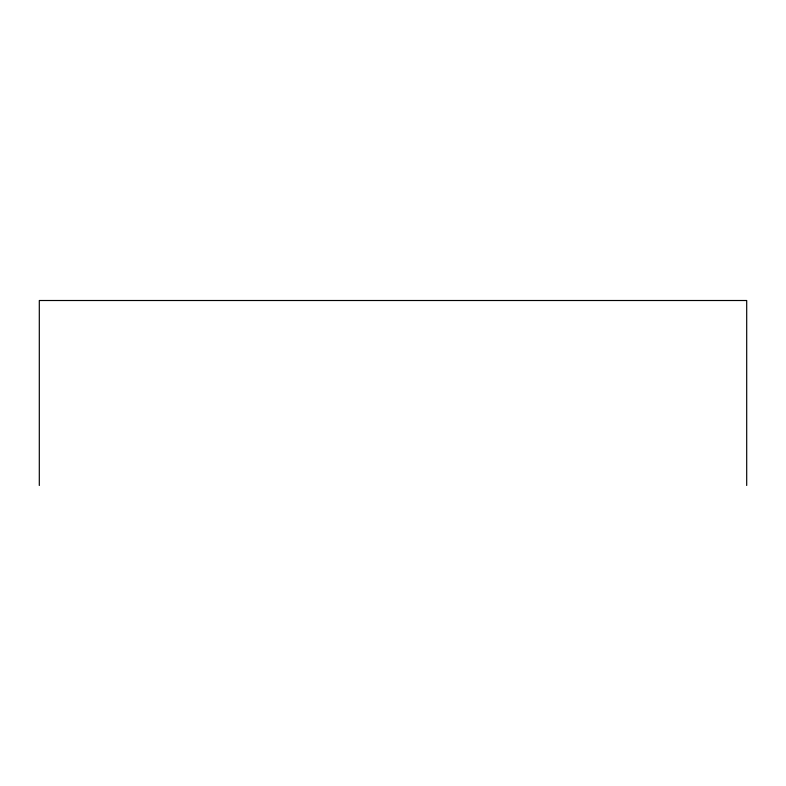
<?xml version="1.0" encoding="UTF-8"?>
<svg xmlns="http://www.w3.org/2000/svg" width="786" height="786" viewBox="0 0 786 786"><rect width="100%" height="100%" fill="white"/><g stroke="black" fill="none" stroke-linecap="round" stroke-linejoin="round"><path stroke-width="1.18" d="M746.7 485.493L746.7 300.507L39.3 300.507L39.3 485.493"/></g></svg>
